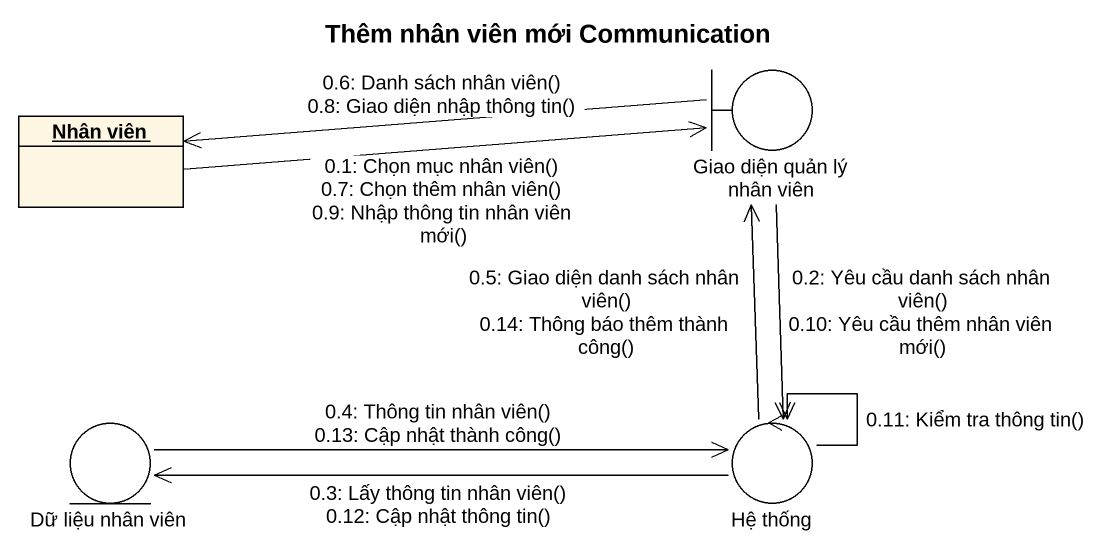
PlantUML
@startuml
title Thêm nhân viên mới Communication
allowmixing
hide circle
hide empty members
object "Nhân viên" as Nhân_viên
boundary "Giao diện quản lý nhân viên" as Giao_diện_quản_lý_nhân_viên
entity "Dữ liệu nhân viên" as Dữ_liệu_nhân_viên
control "Hệ thống" as Hệ_thống
Nhân_viên -right-> Giao_diện_quản_lý_nhân_viên : 0.1: Chọn mục nhân viên()\n0.7: Chọn thêm nhân viên()\n0.9: Nhập thông tin nhân viên mới()
Giao_diện_quản_lý_nhân_viên --> Hệ_thống : 0.2: Yêu cầu danh sách nhân viên()\n0.10: Yêu cầu thêm nhân viên mới()
Hệ_thống -left-> Dữ_liệu_nhân_viên : 0.3: Lấy thông tin nhân viên()\n0.12: Cập nhật thông tin()
Dữ_liệu_nhân_viên -right-> Hệ_thống : 0.4: Thông tin nhân viên()\n0.13: Cập nhật thành công()
Hệ_thống -up-> Giao_diện_quản_lý_nhân_viên : 0.5: Giao diện danh sách nhân viên()\n0.14: Thông báo thêm thành công()
Giao_diện_quản_lý_nhân_viên -left-> Nhân_viên : 0.6: Danh sách nhân viên()\n0.8: Giao diện nhập thông tin()
Hệ_thống --> Hệ_thống : 0.11: Kiểm tra thông tin()
@enduml
